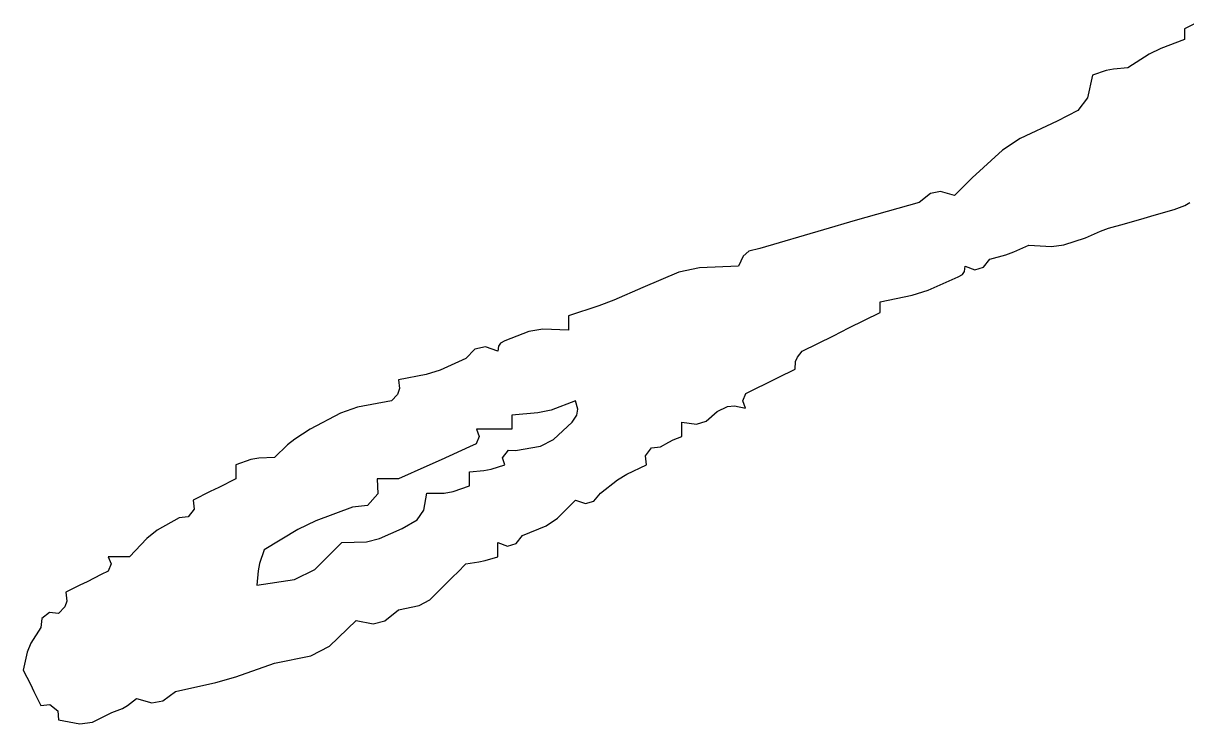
# Model space of a CAD drawing. Extents: x -737978 to 768813, y -372247 to 1140308.
# Drawn here: x 50005.9 to 50420.5, y -248519.9 to -248270.4 of the extents above; entities that cross this region are included whole.
import ezdxf

# ---------------------------------------------------------------- set-up
doc = ezdxf.new("R2010")
doc.units = 0
doc.header["$LTSCALE"] = 1000
doc.header["$MEASUREMENT"] = 0
doc.layers.get('0').update_dxf_attribs({"linetype": 'CONTINUOUS'})

# ---------------------------------------------------------------- blocks, each defined once
blk = doc.blocks.new('黄履优')
for p, q in [((0.364411, 0.433926), (0.361744, 0.432592)), ((0.361744, 0.430092), (0.356156, 0.428006)), ((0.361744, 0.432592), (0.361744, 0.431592)), ((0.361744, 0.431592), (0.361744, 0.431092)), ((0.361744, 0.431092), (0.361744, 0.430092)), ((0.356156, 0.428006), (0.353429, 0.426642)), ((0.353429, 0.426642), (0.348408, 0.423424)), ((0.343305, 0.422813), (0.340073, 0.421757)), ((0.345018, 0.423156), (0.343305, 0.422813)), ((0.348408, 0.423424), (0.345018, 0.423156)), ((0.340073, 0.421757), (0.338904, 0.416415)), ((0.338904, 0.416415), (0.336601, 0.413421)), ((0.331738, 0.410921), (0.323035, 0.406828)), ((0.336601, 0.413421), (0.331738, 0.410921)), ((0.323035, 0.406828), (0.318859, 0.404043)), ((0.318859, 0.404043), (0.311733, 0.397585)), ((0.311733, 0.397585), (0.310066, 0.395918)), ((0.309233, 0.395084), (0.307566, 0.393417)), ((0.310066, 0.395918), (0.309233, 0.395084)), ((0.299231, 0.39175), (0.284199, 0.387515)), ((0.301906, 0.393849), (0.299231, 0.39175)), ((0.304289, 0.394326), (0.301906, 0.393849)), ((0.307566, 0.393417), (0.304289, 0.394326)), ((0.361752, 0.39105), (0.362972, 0.391747)), ((0.354576, 0.38875), (0.359243, 0.390083)), ((0.359243, 0.390083), (0.361752, 0.39105)), ((0.284199, 0.387515), (0.276697, 0.385348)), ((0.343817, 0.385694), (0.347574, 0.386749)), ((0.347574, 0.386749), (0.352242, 0.388083)), ((0.352242, 0.388083), (0.354576, 0.38875)), ((0.276697, 0.385348), (0.261723, 0.380915)), ((0.338406, 0.383415), (0.341963, 0.385019)), ((0.341963, 0.385019), (0.343817, 0.385694)), ((0.261723, 0.380915), (0.259192, 0.380299)), ((0.321512, 0.380144), (0.325069, 0.381748)), ((0.325069, 0.381748), (0.330437, 0.381441)), ((0.330437, 0.381441), (0.333279, 0.381796)), ((0.333279, 0.381796), (0.338406, 0.383415)), ((0.257783, 0.379125), (0.256722, 0.376747)), ((0.259192, 0.380299), (0.257783, 0.379125)), ((0.31438, 0.376522), (0.315901, 0.378414)), ((0.315901, 0.378414), (0.319658, 0.37947)), ((0.319658, 0.37947), (0.321512, 0.380144)), ((0.242708, 0.375343), (0.234217, 0.371746)), ((0.247506, 0.37641), (0.242708, 0.375343)), ((0.256722, 0.376747), (0.247506, 0.37641)), ((0.309437, 0.374853), (0.309905, 0.375556)), ((0.309905, 0.375556), (0.310066, 0.376747)), ((0.310066, 0.376747), (0.312357, 0.375944)), ((0.312357, 0.375944), (0.31438, 0.376522)), ((0.301346, 0.371166), (0.308399, 0.374247)), ((0.308399, 0.374247), (0.309437, 0.374853)), ((0.234217, 0.371746), (0.227345, 0.368761)), ((0.290062, 0.368412), (0.297599, 0.369974)), ((0.297599, 0.369974), (0.301346, 0.371166)), ((0.223829, 0.367422), (0.216713, 0.365078)), ((0.227345, 0.368761), (0.223829, 0.367422)), ((0.290062, 0.367412), (0.290062, 0.368412)), ((0.290062, 0.366912), (0.290062, 0.367412)), ((0.216713, 0.365078), (0.216713, 0.363744)), ((0.282727, 0.362244), (0.290062, 0.365912)), ((0.290062, 0.365912), (0.290062, 0.366912)), ((0.210632, 0.361932), (0.207401, 0.361394)), ((0.216713, 0.361744), (0.210632, 0.361932)), ((0.216713, 0.363744), (0.216713, 0.363078)), ((0.216713, 0.363078), (0.216713, 0.361744)), ((0.27906, 0.36041), (0.282727, 0.362244)), ((0.20171, 0.359243), (0.200672, 0.358637)), ((0.207401, 0.361394), (0.20171, 0.359243)), ((0.271725, 0.356743), (0.27906, 0.36041)), ((0.194682, 0.357282), (0.192541, 0.355076)), ((0.197169, 0.357835), (0.194682, 0.357282)), ((0.200043, 0.356743), (0.197169, 0.357835)), ((0.200204, 0.357934), (0.200043, 0.356743)), ((0.200672, 0.358637), (0.200204, 0.357934)), ((0.270573, 0.355366), (0.271725, 0.356743)), ((0.192541, 0.355076), (0.186486, 0.352344)), ((0.270058, 0.352575), (0.270173, 0.354367)), ((0.270173, 0.354367), (0.270573, 0.355366)), ((0.18323, 0.351316), (0.176704, 0.350075)), ((0.186486, 0.352344), (0.18323, 0.351316)), ((0.264056, 0.349575), (0.266057, 0.350575)), ((0.266057, 0.350575), (0.270058, 0.352575)), ((0.176942, 0.34798), (0.176485, 0.346607)), ((0.176704, 0.350075), (0.176942, 0.34798)), ((0.260056, 0.347574), (0.264056, 0.349575)), ((0.176485, 0.346607), (0.175037, 0.345074)), ((0.257733, 0.345078), (0.258428, 0.346816)), ((0.258428, 0.346816), (0.260056, 0.347574)), ((0.167053, 0.343602), (0.163041, 0.342207)), ((0.175037, 0.345074), (0.167053, 0.343602)), ((0.212617, 0.342933), (0.209504, 0.342241)), ((0.21838, 0.345074), (0.212617, 0.342933)), ((0.218921, 0.343119), (0.21838, 0.345074)), ((0.218692, 0.341746), (0.218921, 0.343119)), ((0.249103, 0.340278), (0.25172, 0.342573)), ((0.25172, 0.342573), (0.254144, 0.343736)), ((0.254144, 0.343736), (0.255753, 0.343937)), ((0.255753, 0.343937), (0.258389, 0.343407)), ((0.258389, 0.343407), (0.257733, 0.345078)), ((0.163041, 0.342207), (0.155867, 0.338406)), ((0.209504, 0.342241), (0.203377, 0.34174)), ((0.203377, 0.34174), (0.203377, 0.340406)), ((0.203377, 0.340406), (0.203377, 0.339739)), ((0.203377, 0.339739), (0.203377, 0.338406)), ((0.213197, 0.335991), (0.217546, 0.340073)), ((0.217546, 0.340073), (0.218692, 0.341746)), ((0.243385, 0.338739), (0.243385, 0.340073)), ((0.243385, 0.340073), (0.246834, 0.339597)), ((0.246834, 0.339597), (0.249103, 0.340278)), ((0.155867, 0.338406), (0.152266, 0.336111)), ((0.198376, 0.338406), (0.195042, 0.338406)), ((0.195042, 0.338406), (0.195697, 0.336734)), ((0.200043, 0.338406), (0.198376, 0.338406)), ((0.203377, 0.338406), (0.200043, 0.338406)), ((0.243385, 0.338072), (0.243385, 0.338739)), ((0.243385, 0.336739), (0.243385, 0.338072)), ((0.150561, 0.334746), (0.147532, 0.331738)), ((0.152266, 0.336111), (0.150561, 0.334746)), ((0.193375, 0.334238), (0.186702, 0.331247)), ((0.195002, 0.334997), (0.193375, 0.334238)), ((0.195697, 0.336734), (0.195002, 0.334997)), ((0.20421, 0.333405), (0.210085, 0.334435)), ((0.210085, 0.334435), (0.213197, 0.335991)), ((0.236261, 0.334018), (0.238384, 0.334238)), ((0.238384, 0.334238), (0.240306, 0.335382)), ((0.240306, 0.335382), (0.241317, 0.335888)), ((0.241317, 0.335888), (0.243385, 0.336739)), ((0.143806, 0.331619), (0.141892, 0.331271)), ((0.147532, 0.331738), (0.143806, 0.331619)), ((0.201191, 0.331655), (0.202544, 0.333459)), ((0.20171, 0.330071), (0.201191, 0.331655)), ((0.202544, 0.333459), (0.20421, 0.333405)), ((0.234799, 0.332191), (0.236261, 0.334018)), ((0.23505, 0.330071), (0.234799, 0.332191)), ((0.141892, 0.331271), (0.138363, 0.330071)), ((0.138363, 0.330071), (0.138363, 0.328737)), ((0.138363, 0.328737), (0.138363, 0.32807)), ((0.183368, 0.329747), (0.176704, 0.326736)), ((0.186702, 0.331247), (0.183368, 0.329747)), ((0.193375, 0.328404), (0.196764, 0.328672)), ((0.196764, 0.328672), (0.198478, 0.329014)), ((0.198478, 0.329014), (0.20171, 0.330071)), ((0.230462, 0.327869), (0.23505, 0.330071)), ((0.138363, 0.326736), (0.134362, 0.324736)), ((0.138363, 0.32807), (0.138363, 0.326736)), ((0.173704, 0.326736), (0.171703, 0.326736)), ((0.171703, 0.326736), (0.171808, 0.323194)), ((0.174704, 0.326736), (0.173704, 0.326736)), ((0.176704, 0.326736), (0.174704, 0.326736)), ((0.193375, 0.32707), (0.193375, 0.328404)), ((0.193375, 0.326403), (0.193375, 0.32707)), ((0.193375, 0.325069), (0.193375, 0.326403)), ((0.224215, 0.323402), (0.228247, 0.326507)), ((0.228247, 0.326507), (0.230462, 0.327869)), ((0.132362, 0.323736), (0.128361, 0.321735)), ((0.134362, 0.324736), (0.132362, 0.323736)), ((0.171808, 0.323194), (0.169394, 0.320435)), ((0.182685, 0.319391), (0.183373, 0.323402)), ((0.183373, 0.323402), (0.187429, 0.323407)), ((0.187429, 0.323407), (0.189536, 0.323758)), ((0.189536, 0.323758), (0.193375, 0.325069)), ((0.222694, 0.321511), (0.224215, 0.323402)), ((0.128361, 0.321735), (0.128612, 0.319615)), ((0.214116, 0.317499), (0.21838, 0.321735)), ((0.21838, 0.321735), (0.220671, 0.320933)), ((0.220671, 0.320933), (0.222694, 0.321511)), ((0.12715, 0.317788), (0.125027, 0.317568)), ((0.128612, 0.319615), (0.12715, 0.317788)), ((0.165869, 0.320068), (0.1572, 0.316854)), ((0.169394, 0.320435), (0.165869, 0.320068)), ((0.181071, 0.317086), (0.182685, 0.319391)), ((0.125027, 0.317568), (0.119864, 0.314638)), ((0.1572, 0.316854), (0.152961, 0.314819)), ((0.172234, 0.312664), (0.177538, 0.315067)), ((0.177538, 0.315067), (0.181071, 0.317086)), ((0.205877, 0.3134), (0.211428, 0.315706)), ((0.211428, 0.315706), (0.214116, 0.317499)), ((0.117426, 0.312722), (0.113358, 0.308399)), ((0.119864, 0.314638), (0.117426, 0.312722)), ((0.152961, 0.314819), (0.145031, 0.310066)), ((0.169187, 0.311947), (0.172234, 0.312664)), ((0.204357, 0.311508), (0.205877, 0.3134)), ((0.145031, 0.310066), (0.143975, 0.306834)), ((0.157011, 0.305438), (0.163368, 0.311733)), ((0.163368, 0.311733), (0.169187, 0.311947)), ((0.200043, 0.3104), (0.200043, 0.311733)), ((0.200043, 0.311733), (0.202333, 0.31093)), ((0.200043, 0.309733), (0.200043, 0.3104)), ((0.200043, 0.308399), (0.200043, 0.309733)), ((0.202333, 0.31093), (0.204357, 0.311508)), ((0.110357, 0.308399), (0.108356, 0.308399)), ((0.108356, 0.308399), (0.109012, 0.306728)), ((0.111357, 0.308399), (0.110357, 0.308399)), ((0.113358, 0.308399), (0.111357, 0.308399)), ((0.143975, 0.306834), (0.143632, 0.305121)), ((0.192541, 0.306732), (0.195583, 0.307177)), ((0.195583, 0.307177), (0.197099, 0.307514)), ((0.197099, 0.307514), (0.200043, 0.308399)), ((0.106689, 0.304232), (0.10337, 0.302536)), ((0.108317, 0.30499), (0.106689, 0.304232)), ((0.109012, 0.306728), (0.108317, 0.30499)), ((0.143632, 0.305121), (0.143364, 0.301731)), ((0.152214, 0.30304), (0.157011, 0.305438)), ((0.18954, 0.303732), (0.190541, 0.304732)), ((0.190541, 0.304732), (0.192541, 0.306732)), ((0.101702, 0.301703), (0.098354, 0.300064)), ((0.10337, 0.302536), (0.101702, 0.301703)), ((0.143364, 0.301731), (0.152214, 0.30304)), ((0.184035, 0.298275), (0.18754, 0.301731)), ((0.18754, 0.301731), (0.18954, 0.303732)), ((0.098354, 0.300064), (0.098592, 0.297969)), ((0.098135, 0.296596), (0.096687, 0.295063)), ((0.098592, 0.297969), (0.098135, 0.296596)), ((0.173487, 0.293317), (0.176704, 0.295897)), ((0.176704, 0.295897), (0.18152, 0.29692)), ((0.18152, 0.29692), (0.184035, 0.298275)), ((0.09274, 0.293852), (0.09252, 0.291729)), ((0.094567, 0.295314), (0.09274, 0.293852)), ((0.096687, 0.295063), (0.094567, 0.295314)), ((0.160469, 0.287399), (0.166702, 0.293396)), ((0.166702, 0.293396), (0.170755, 0.292634)), ((0.170755, 0.292634), (0.173487, 0.293317)), ((0.09252, 0.291729), (0.090166, 0.288089)), ((0.090166, 0.288089), (0.08928, 0.285961)), ((0.08928, 0.285961), (0.088352, 0.281727)), ((0.147532, 0.283394), (0.156016, 0.285076)), ((0.156016, 0.285076), (0.160469, 0.287399)), ((0.138369, 0.280183), (0.147532, 0.283394)), ((0.088352, 0.281727), (0.090019, 0.278393)), ((0.133669, 0.27884), (0.138369, 0.280183)), ((0.090019, 0.278393), (0.090853, 0.276726)), ((0.090853, 0.276726), (0.09252, 0.273392)), ((0.121194, 0.274513), (0.124193, 0.276726)), ((0.124193, 0.276726), (0.133669, 0.27884)), ((0.112918, 0.273389), (0.115025, 0.275059)), ((0.115025, 0.275059), (0.118611, 0.274043)), ((0.118611, 0.274043), (0.121194, 0.274513)), ((0.09252, 0.273392), (0.09464, 0.273643)), ((0.09464, 0.273643), (0.096467, 0.272181)), ((0.096467, 0.272181), (0.096687, 0.270058)), ((0.104653, 0.269518), (0.10919, 0.271725)), ((0.10919, 0.271725), (0.111698, 0.272691)), ((0.111698, 0.272691), (0.112918, 0.273389)), ((0.096687, 0.270058), (0.101644, 0.269117)), ((0.101644, 0.269117), (0.104653, 0.269518))]:
    blk.add_line(p, q)
blk = doc.blocks.new('TQ1')
at = {"xscale": 1056, "yscale": 1056, "zscale": 1056}
blk.add_blockref('黄履优', (-45670.41, -405422.44), dxfattribs=at)

msp = doc.modelspace()

# ---------------------------------------------------------------- block references
at = {"xscale": 1.433507481003284, "yscale": 1.433507481003284, "zscale": 1.433507481003284}
msp.add_blockref('TQ1', (115341.01, 332248.85), dxfattribs=at)

doc.saveas('drawing.dxf')
